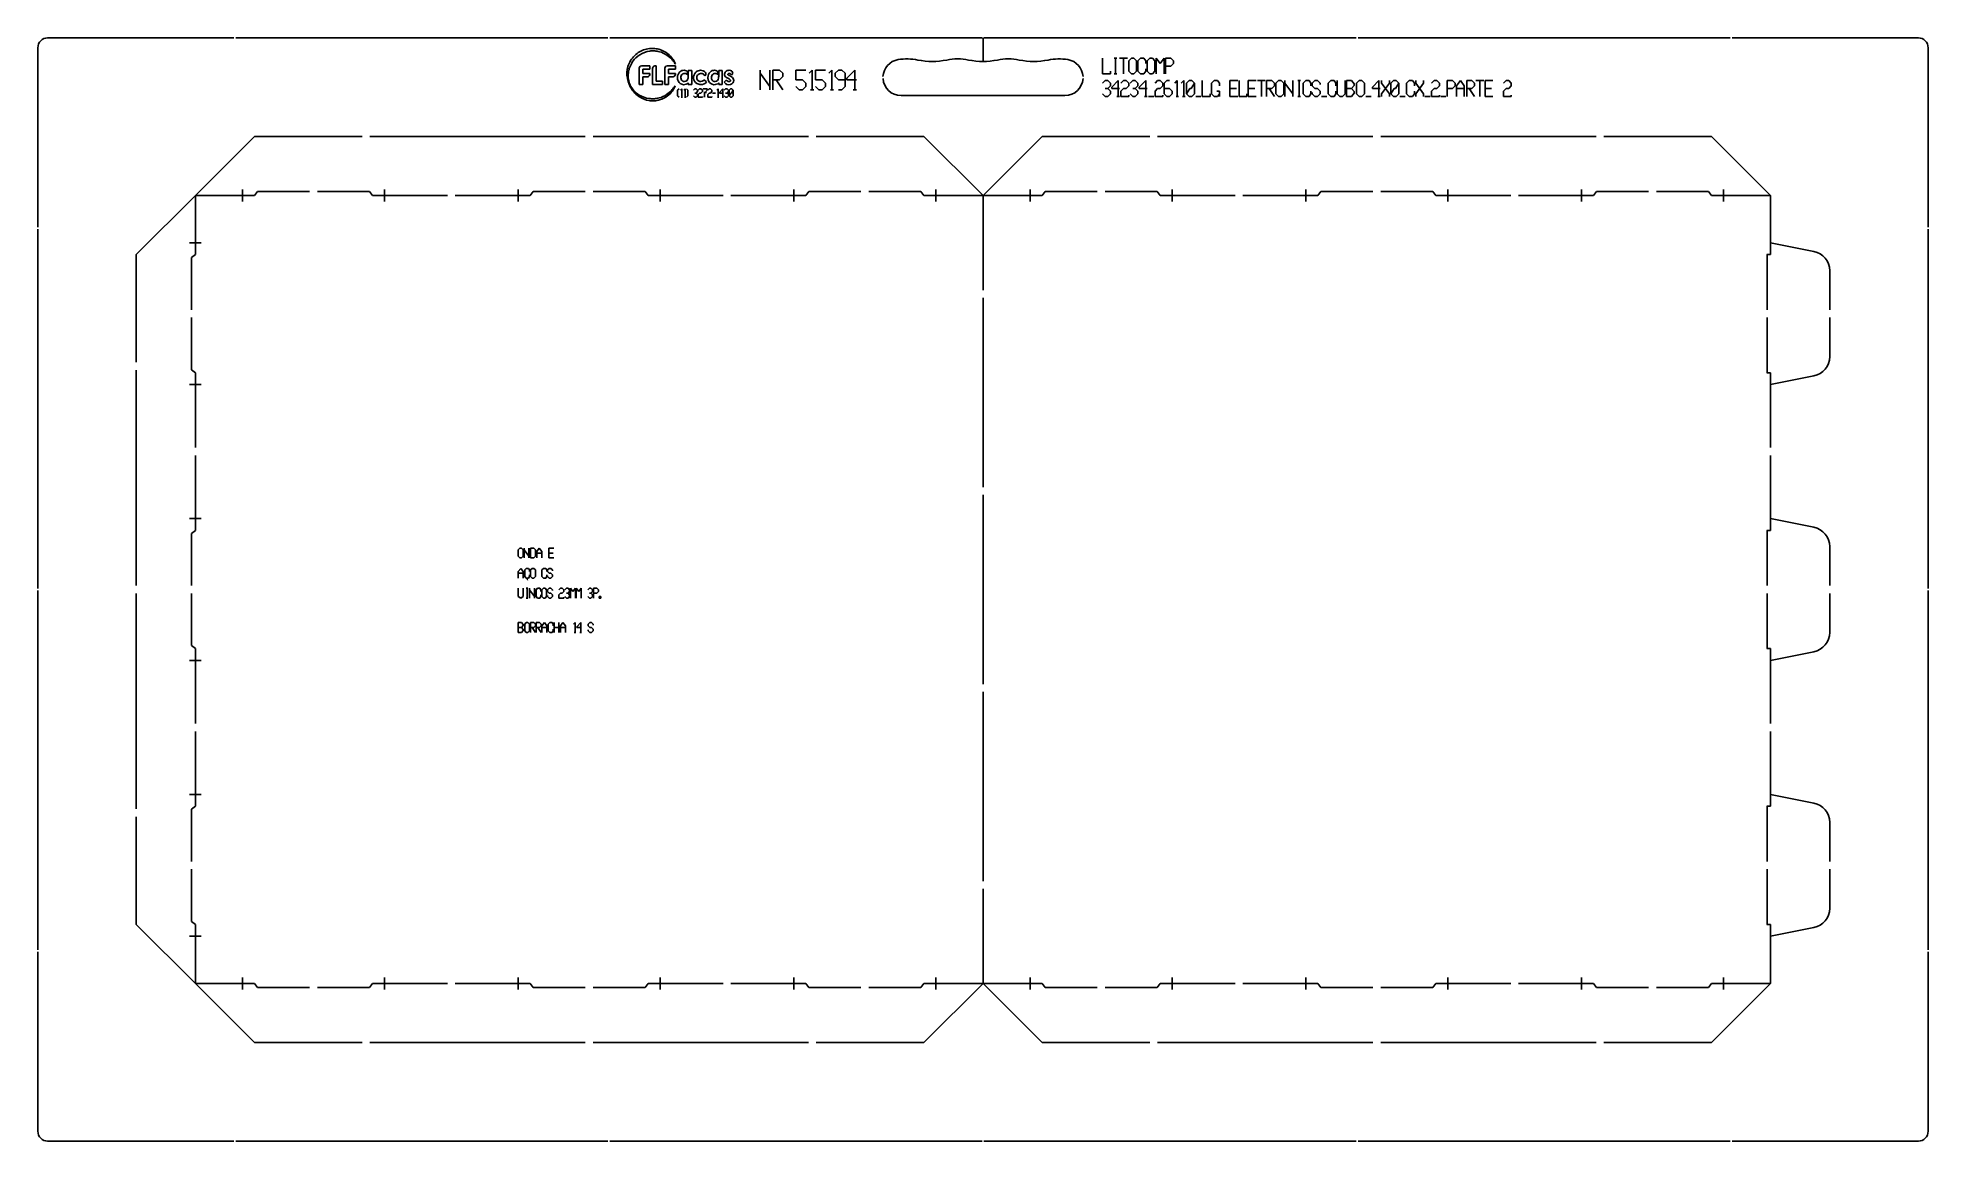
# Model space of a CAD drawing. Extents: x 0 to 1006, y 0 to 1390.
# Drawn here: x 46 to 1006, y 830 to 1390 of the extents above.
import ezdxf

# ---------------------------------------------------------------- set-up
doc = ezdxf.new("R2010")
doc.units = 0
doc.layers.add('FACA_PONTES', color=4, linetype='CONTINUOUS')

msp = doc.modelspace()

# ---------------------------------------------------------------- linework, layer by layer
at = {"layer": 'faca_Pontes', "color": 16, "linetype": 'CONTINUOUS', "true_color": 0x800000}
for p, q in [((45.94, 1384.97), (45.94, 1293.8)), ((145.44, 1389.97), (50.94, 1389.97)), ((335.44, 1389.97), (146.44, 1389.97)), ((525.44, 1389.97), (336.44, 1389.97)), ((715.44, 1389.97), (526.44, 1389.97)), ((905.44, 1389.97), (716.44, 1389.97)), ((1000.94, 1389.97), (906.44, 1389.97)), ((1005.94, 1293.8), (1005.94, 1384.97)), ((567.56, 1360.66), (484.32, 1360.66)), ((45.94, 1292.8), (45.94, 1110.47)), ((1005.94, 1110.47), (1005.94, 1292.8)), ((45.94, 1109.47), (45.94, 927.14)), ((1005.94, 927.14), (1005.94, 1109.47)), ((45.94, 926.14), (45.94, 834.97)), ((1005.94, 834.97), (1005.94, 926.14)), ((50.94, 829.97), (145.44, 829.97)), ((146.44, 829.97), (335.44, 829.97)), ((336.44, 829.97), (525.44, 829.97)), ((526.44, 829.97), (715.44, 829.97)), ((716.44, 829.97), (905.44, 829.97)), ((906.44, 829.97), (1000.94, 829.97))]:
    msp.add_line(p, q, dxfattribs=at)
at = {"layer": 'faca_Pontes', "color": 8, "linetype": 'CONTINUOUS', "true_color": 0x7f7f7f}
msp.add_line((525.94, 1377.97), (525.94, 1389.97), dxfattribs=at)
at = {"layer": 'faca_Pontes', "color": 4, "linetype": 'CONTINUOUS', "true_color": 0x00ffff}
for p, q in [((345.13, 1372.55), (345.27, 1373.8)), ((345.37, 1374.33), (345.43, 1374.61)), ((345.97, 1372.89), (345.9, 1372.51)), ((346.12, 1373.63), (345.97, 1372.89)), ((351.35, 1366.34), (351.35, 1374.2)), ((352.84, 1375.79), (356.79, 1375.79)), ((356.79, 1374.02), (353.13, 1374.02)), ((353.13, 1374.02), (353.13, 1371.93)), ((356.79, 1375.79), (356.79, 1374.02)), ((358.13, 1366.34), (358.13, 1374.37)), ((359.91, 1375.79), (359.91, 1368.05)), ((364.37, 1366.34), (364.37, 1374.2)), ((365.87, 1375.79), (369.81, 1375.79)), ((369.81, 1374.02), (366.15, 1374.02)), ((366.15, 1374.02), (366.15, 1371.93)), ((369.61, 1376.71), (369.21, 1377.36)), ((369.42, 1377.48), (369.73, 1376.77)), ((369.73, 1376.77), (369.61, 1376.71)), ((369.81, 1375.79), (369.81, 1374.02)), ((376.24, 1373.33), (378, 1373.33)), ((376.24, 1370.45), (376.24, 1373.33)), ((378, 1373.33), (378, 1366.34)), ((391.72, 1373.33), (393.47, 1373.33)), ((391.72, 1370.45), (391.72, 1373.33)), ((393.47, 1373.33), (393.47, 1366.34)), ((412.75, 1373.62), (412.75, 1363.62)), ((417.74, 1363.62), (417.74, 1373.62)), ((419.25, 1373.62), (422.58, 1373.62)), ((419.25, 1363.62), (419.25, 1373.62)), ((422.58, 1373.62), (424.24, 1371.95)), ((435.91, 1373.62), (430.91, 1373.62)), ((430.91, 1373.62), (430.91, 1368.61)), ((437.58, 1371.95), (439.25, 1373.62)), ((439.25, 1373.62), (439.25, 1363.62)), ((445.91, 1373.62), (440.91, 1373.62)), ((440.91, 1373.62), (440.91, 1368.61)), ((447.58, 1371.95), (449.25, 1373.62)), ((449.25, 1373.62), (449.25, 1363.62)), ((452.57, 1373.62), (450.91, 1371.95)), ((454.24, 1373.62), (452.57, 1373.62)), ((455.91, 1371.95), (454.24, 1373.62)), ((460.91, 1373.62), (456.75, 1369.45)), ((460.91, 1363.62), (460.91, 1373.62)), ((586.62, 1379.64), (586.62, 1371.64)), ((590.62, 1371.64), (590.62, 1372.97)), ((592.62, 1379.64), (593.96, 1379.64)), ((593.29, 1371.64), (593.29, 1379.64)), ((595.29, 1379.64), (599.28, 1379.64)), ((597.28, 1371.64), (597.28, 1379.64)), ((599.95, 1378.3), (601.29, 1379.64)), ((599.95, 1372.97), (599.95, 1378.3)), ((601.29, 1371.64), (599.95, 1372.97)), ((601.29, 1379.64), (602.62, 1379.64)), ((602.62, 1379.64), (603.95, 1378.3)), ((603.95, 1372.97), (602.62, 1371.64)), ((603.95, 1378.3), (603.95, 1372.97)), ((604.62, 1378.3), (605.96, 1379.64)), ((604.62, 1372.97), (604.62, 1378.3)), ((605.96, 1371.64), (604.62, 1372.97)), ((605.96, 1379.64), (607.69, 1379.64)), ((607.69, 1379.64), (608.62, 1378.3)), ((608.62, 1372.97), (607.69, 1371.64)), ((608.62, 1378.3), (608.62, 1376.98)), ((608.62, 1374.31), (608.62, 1372.97)), ((609.29, 1378.3), (610.62, 1379.64)), ((609.29, 1372.97), (609.29, 1378.3)), ((610.62, 1371.64), (609.29, 1372.97)), ((610.62, 1379.64), (611.96, 1379.64)), ((611.96, 1379.64), (613.28, 1378.3)), ((613.28, 1372.97), (611.96, 1371.64)), ((613.28, 1378.3), (613.28, 1372.97)), ((613.96, 1371.64), (613.96, 1379.64)), ((613.96, 1379.64), (615.95, 1376.97)), ((615.95, 1376.97), (617.95, 1379.64)), ((617.95, 1379.64), (617.95, 1371.64)), ((618.62, 1379.64), (621.29, 1379.64)), ((618.62, 1371.64), (618.62, 1379.64)), ((621.29, 1375.63), (618.62, 1375.63)), ((621.29, 1379.64), (622.62, 1378.3)), ((622.62, 1376.97), (621.29, 1375.63)), ((622.62, 1378.3), (622.62, 1376.97)), ((345.11, 1371.34), (345.12, 1372.15)), ((345.12, 1372.15), (345.13, 1372.55)), ((345.86, 1372.11), (345.79, 1371.31)), ((345.9, 1372.51), (345.86, 1372.11)), ((353.13, 1366.34), (351.35, 1366.34)), ((353.13, 1371.93), (356.79, 1371.93)), ((355.29, 1370.2), (353.13, 1370.2)), ((353.13, 1370.2), (353.13, 1366.34)), ((363.15, 1366.34), (358.13, 1366.34)), ((359.91, 1368.05), (363.15, 1368.05)), ((363.15, 1368.05), (363.15, 1366.34)), ((366.15, 1366.34), (364.37, 1366.34)), ((366.15, 1371.93), (369.81, 1371.93)), ((368.31, 1370.2), (366.15, 1370.2)), ((366.15, 1370.2), (366.15, 1366.34)), ((369.11, 1364.95), (369.53, 1365.59)), ((369.64, 1365.53), (369.33, 1364.83)), ((369.53, 1365.59), (369.64, 1365.53)), ((371.58, 1364.04), (370.88, 1363.34)), ((370.88, 1363.34), (370.88, 1360.56)), ((372.27, 1363.34), (372.97, 1364.04)), ((372.97, 1364.04), (372.97, 1359.86)), ((374.01, 1363.34), (374.71, 1364.04)), ((374.71, 1364.04), (374.71, 1359.86)), ((376.1, 1363.34), (375.4, 1364.04)), ((376.1, 1360.56), (376.1, 1363.34)), ((376.24, 1366.34), (376.24, 1367.1)), ((378, 1366.34), (376.24, 1366.34)), ((378.88, 1363.34), (379.58, 1364.04)), ((379.58, 1364.04), (380.28, 1364.04)), ((380.28, 1364.04), (380.97, 1363.34)), ((380.97, 1363.34), (380.97, 1362.65)), ((381.32, 1363.34), (382.02, 1364.04)), ((382.02, 1364.04), (382.71, 1364.04)), ((382.71, 1364.04), (383.41, 1363.34)), ((383.41, 1363.34), (383.41, 1362.65)), ((385.84, 1364.04), (383.76, 1364.04)), ((383.76, 1364.04), (383.76, 1363.69)), ((384.28, 1368.6), (385.56, 1367.67)), ((385.84, 1363.34), (384.45, 1361.95)), ((385.84, 1364.04), (385.84, 1363.34)), ((386.19, 1363.34), (386.89, 1364.04)), ((386.89, 1364.04), (387.59, 1364.04)), ((387.59, 1364.04), (388.28, 1363.34)), ((388.28, 1363.34), (388.28, 1362.65)), ((390.72, 1363.34), (391.41, 1364.04)), ((391.41, 1364.04), (391.41, 1359.86)), ((391.72, 1366.34), (391.72, 1367.1)), ((393.47, 1366.34), (391.72, 1366.34)), ((393.85, 1364.04), (392.11, 1362.3)), ((393.85, 1359.86), (393.85, 1364.04)), ((394.42, 1367.4), (395.5, 1368.56)), ((394.55, 1363.34), (395.24, 1364.04)), ((395.24, 1364.04), (395.94, 1364.04)), ((395.94, 1364.04), (396.63, 1363.34)), ((396.63, 1363.34), (396.63, 1362.65)), ((396.98, 1363.34), (397.68, 1364.04)), ((396.98, 1360.56), (396.98, 1363.34)), ((397.68, 1364.04), (398.37, 1364.04)), ((399.07, 1363.34), (398.2, 1361.95)), ((398.37, 1364.04), (399.07, 1363.34)), ((399.07, 1363.34), (399.07, 1360.56)), ((417.74, 1365.29), (412.75, 1371.95)), ((422.58, 1368.61), (419.25, 1368.61)), ((420.91, 1368.61), (424.24, 1363.62)), ((424.24, 1370.28), (422.58, 1368.61)), ((424.24, 1371.95), (424.24, 1370.28)), ((430.91, 1368.61), (434.25, 1368.61)), ((432.58, 1363.62), (430.91, 1365.29)), ((434.25, 1363.62), (432.58, 1363.62)), ((434.25, 1368.61), (435.91, 1366.95)), ((435.91, 1365.29), (434.25, 1363.62)), ((435.91, 1366.95), (435.91, 1365.29)), ((438.42, 1363.62), (440.08, 1363.62)), ((440.91, 1368.61), (444.25, 1368.61)), ((442.58, 1363.62), (440.91, 1365.29)), ((444.25, 1363.62), (442.58, 1363.62)), ((444.25, 1368.61), (445.91, 1366.95)), ((445.91, 1365.29), (444.25, 1363.62)), ((445.91, 1366.95), (445.91, 1365.29)), ((448.42, 1363.62), (450.08, 1363.62)), ((450.91, 1371.95), (450.91, 1370.28)), ((450.91, 1370.28), (452.57, 1368.62)), ((452.57, 1368.62), (455.91, 1368.62)), ((452.57, 1363.62), (454.24, 1363.62)), ((454.24, 1363.62), (455.91, 1365.29)), ((455.91, 1365.29), (455.91, 1371.95)), ((456.75, 1369.45), (456.75, 1368.61)), ((456.75, 1368.61), (461.74, 1368.61)), ((460.08, 1363.62), (461.74, 1363.62)), ((586.62, 1371.64), (590.62, 1371.64)), ((586.62, 1366.92), (587.96, 1368.25)), ((587.96, 1368.25), (589.29, 1368.25)), ((587.96, 1364.25), (589.29, 1364.25)), ((589.29, 1368.25), (590.62, 1366.92)), ((590.62, 1365.58), (589.29, 1364.25)), ((589.29, 1364.25), (590.62, 1362.92)), ((590.62, 1366.92), (590.62, 1365.58)), ((594.62, 1368.25), (591.29, 1364.92)), ((591.29, 1364.92), (591.29, 1364.25)), ((591.29, 1364.25), (595.29, 1364.25)), ((592.62, 1371.64), (593.96, 1371.64)), ((594.62, 1360.25), (594.62, 1368.25)), ((595.96, 1366.92), (597.29, 1368.25)), ((597.29, 1364.25), (595.96, 1362.92)), ((597.29, 1368.25), (598.63, 1368.25)), ((598.63, 1364.25), (597.29, 1364.25)), ((598.63, 1368.25), (599.95, 1366.92)), ((599.95, 1365.58), (598.63, 1364.25)), ((599.95, 1366.92), (599.95, 1365.58)), ((600.62, 1366.92), (601.96, 1368.25)), ((602.62, 1371.64), (601.29, 1371.64)), ((601.96, 1368.25), (603.29, 1368.25)), ((601.96, 1364.25), (603.29, 1364.25)), ((603.29, 1368.25), (604.62, 1366.92)), ((604.62, 1365.58), (603.29, 1364.25)), ((603.29, 1364.25), (604.62, 1362.92)), ((604.62, 1366.92), (604.62, 1365.58)), ((608.62, 1368.25), (605.29, 1364.92)), ((605.29, 1364.92), (605.29, 1364.25)), ((605.29, 1364.25), (609.29, 1364.25)), ((607.69, 1371.64), (605.96, 1371.64)), ((608.62, 1360.25), (608.62, 1368.25)), ((611.96, 1371.64), (610.62, 1371.64)), ((613.29, 1366.92), (614.63, 1368.25)), ((614.63, 1364.25), (613.29, 1362.92)), ((614.63, 1368.25), (615.96, 1368.25)), ((615.96, 1364.25), (614.63, 1364.25)), ((615.96, 1368.25), (617.29, 1366.92)), ((617.29, 1365.58), (615.96, 1364.25)), ((617.29, 1366.92), (617.29, 1365.58)), ((619.29, 1368.25), (617.96, 1366.92)), ((617.96, 1366.92), (617.96, 1361.59)), ((620.63, 1364.25), (617.96, 1364.25)), ((620.63, 1368.25), (619.29, 1368.25)), ((621.96, 1362.92), (620.63, 1364.25)), ((623.29, 1366.92), (624.62, 1368.25)), ((624.62, 1368.25), (624.62, 1360.25)), ((626.62, 1366.92), (627.96, 1368.25)), ((627.96, 1368.25), (627.96, 1360.25)), ((629.29, 1366.92), (630.63, 1368.25)), ((629.29, 1361.59), (629.29, 1366.92)), ((630.96, 1364.25), (629.29, 1361.59)), ((630.63, 1368.25), (631.96, 1368.25)), ((631.62, 1364.25), (630.96, 1364.25)), ((633.29, 1366.92), (631.62, 1364.25)), ((631.96, 1368.25), (633.29, 1366.92)), ((633.29, 1366.92), (633.29, 1361.59)), ((637.29, 1368.25), (637.29, 1360.25)), ((641.96, 1366.92), (643.29, 1368.25)), ((641.96, 1361.59), (641.96, 1366.92)), ((643.29, 1368.25), (645.02, 1368.25)), ((645.02, 1368.25), (645.96, 1366.92)), ((645.96, 1366.92), (645.96, 1365.6)), ((651.29, 1368.25), (655.29, 1368.25)), ((651.29, 1360.25), (651.29, 1368.25)), ((651.29, 1364.25), (654.63, 1364.25)), ((655.96, 1368.25), (655.96, 1360.25)), ((660.63, 1368.25), (664.62, 1368.25)), ((660.63, 1360.25), (660.63, 1368.25)), ((660.63, 1364.25), (663.96, 1364.25)), ((665.29, 1368.25), (669.29, 1368.25)), ((667.29, 1360.25), (667.29, 1368.25)), ((669.96, 1368.25), (672.63, 1368.25)), ((669.96, 1360.25), (669.96, 1368.25)), ((672.63, 1364.25), (669.96, 1364.25)), ((671.3, 1364.25), (673.96, 1360.25)), ((672.63, 1368.25), (673.96, 1366.92)), ((673.96, 1365.58), (672.63, 1364.25)), ((673.96, 1366.92), (673.96, 1365.58)), ((674.63, 1366.92), (675.96, 1368.25)), ((674.63, 1361.59), (674.63, 1366.92)), ((675.96, 1368.25), (677.3, 1368.25)), ((677.3, 1368.25), (678.63, 1366.92)), ((678.63, 1366.92), (678.63, 1361.59)), ((679.3, 1368.25), (679.3, 1360.25)), ((683.29, 1361.59), (679.3, 1366.92)), ((683.29, 1360.25), (683.29, 1368.25)), ((685.83, 1368.25), (687.17, 1368.25)), ((686.5, 1360.25), (686.5, 1368.25)), ((688.49, 1366.92), (689.83, 1368.25)), ((688.49, 1361.59), (688.49, 1366.92)), ((689.83, 1368.25), (691.56, 1368.25)), ((691.56, 1368.25), (692.49, 1366.92)), ((692.49, 1366.92), (692.49, 1365.6)), ((693.16, 1366.92), (694.5, 1368.25)), ((693.16, 1365.58), (693.16, 1366.92)), ((694.5, 1364.25), (693.16, 1365.58)), ((694.5, 1368.25), (695.83, 1368.25)), ((695.83, 1364.25), (694.5, 1364.25)), ((695.83, 1368.25), (697.16, 1366.92)), ((697.16, 1362.92), (695.83, 1364.25)), ((697.16, 1366.92), (697.16, 1366.26)), ((701.16, 1366.92), (702.5, 1368.25)), ((701.16, 1361.59), (701.16, 1366.92)), ((702.5, 1368.25), (704.23, 1368.25)), ((704.23, 1368.25), (705.16, 1366.92)), ((705.16, 1366.92), (705.16, 1365.6)), ((705.83, 1368.25), (705.83, 1361.59)), ((709.83, 1361.59), (709.83, 1368.25)), ((710.5, 1360.25), (710.5, 1368.25)), ((710.5, 1368.25), (713.16, 1368.25)), ((713.16, 1364.25), (710.5, 1364.25)), ((713.16, 1368.25), (714.49, 1366.65)), ((714.49, 1365.85), (713.16, 1364.25)), ((713.16, 1364.25), (714.49, 1362.66)), ((714.49, 1366.65), (714.49, 1365.85)), ((715.7, 1366.92), (717.03, 1368.25)), ((715.7, 1361.59), (715.7, 1366.92)), ((717.03, 1368.25), (718.37, 1368.25)), ((718.37, 1368.25), (719.69, 1366.92)), ((719.69, 1366.92), (719.69, 1361.59)), ((727.03, 1368.25), (723.7, 1364.92)), ((723.7, 1364.92), (723.7, 1364.25)), ((723.7, 1364.25), (727.69, 1364.25)), ((727.03, 1360.25), (727.03, 1368.25)), ((728.36, 1368.25), (728.36, 1366.92)), ((728.36, 1366.92), (732.36, 1361.59)), ((732.36, 1366.92), (728.36, 1361.59)), ((732.36, 1368.25), (732.36, 1366.92)), ((733.03, 1366.92), (734.37, 1368.25)), ((733.03, 1361.59), (733.03, 1366.92)), ((734.7, 1364.25), (733.03, 1361.59)), ((734.37, 1368.25), (735.7, 1368.25)), ((735.36, 1364.25), (734.7, 1364.25)), ((737.03, 1366.92), (735.36, 1364.25)), ((735.7, 1368.25), (737.03, 1366.92)), ((737.03, 1366.92), (737.03, 1361.59)), ((741.03, 1366.92), (742.37, 1368.25)), ((741.03, 1361.59), (741.03, 1366.92)), ((742.37, 1368.25), (744.1, 1368.25)), ((744.1, 1368.25), (745.03, 1366.92)), ((745.03, 1366.92), (745.03, 1365.6)), ((745.7, 1368.25), (745.7, 1366.92)), ((745.7, 1366.92), (749.69, 1361.59)), ((749.69, 1366.92), (745.7, 1361.59)), ((749.69, 1368.25), (749.69, 1366.92)), ((753.7, 1366.92), (755.03, 1368.25)), ((755.03, 1364.25), (753.7, 1362.92)), ((755.03, 1368.25), (756.37, 1368.25)), ((756.37, 1364.25), (755.03, 1364.25)), ((756.37, 1368.25), (757.69, 1366.92)), ((757.69, 1365.58), (756.37, 1364.25)), ((757.69, 1366.92), (757.69, 1365.58)), ((761.7, 1368.25), (764.37, 1368.25)), ((761.7, 1360.25), (761.7, 1368.25)), ((764.37, 1364.25), (761.7, 1364.25)), ((764.37, 1368.25), (765.69, 1366.92)), ((765.69, 1365.58), (764.37, 1364.25)), ((765.69, 1366.92), (765.69, 1365.58)), ((766.37, 1365.58), (768.36, 1368.25)), ((766.37, 1360.25), (766.37, 1365.58)), ((766.37, 1364.25), (770.36, 1364.25)), ((768.36, 1368.25), (770.36, 1365.58)), ((770.36, 1365.58), (770.36, 1360.25)), ((771.57, 1368.25), (774.24, 1368.25)), ((771.57, 1360.25), (771.57, 1368.25)), ((774.24, 1364.25), (771.57, 1364.25)), ((772.9, 1364.25), (775.56, 1360.25)), ((774.24, 1368.25), (775.56, 1366.92)), ((775.56, 1365.58), (774.24, 1364.25)), ((775.56, 1366.92), (775.56, 1365.58)), ((776.23, 1368.25), (780.23, 1368.25)), ((778.23, 1360.25), (778.23, 1368.25)), ((780.9, 1368.25), (784.9, 1368.25)), ((780.9, 1360.25), (780.9, 1368.25)), ((780.9, 1364.25), (784.23, 1364.25)), ((790.24, 1366.92), (791.57, 1368.25)), ((791.57, 1364.25), (790.24, 1362.92)), ((791.57, 1368.25), (792.9, 1368.25)), ((792.9, 1364.25), (791.57, 1364.25)), ((792.9, 1368.25), (794.23, 1366.92)), ((794.23, 1365.58), (792.9, 1364.25)), ((794.23, 1366.92), (794.23, 1365.58)), ((357.49, 1359.09), (357.82, 1359.07)), ((358.1, 1357.95), (357.77, 1357.97)), ((357.82, 1359.07), (358.16, 1359.06)), ((358.33, 1359.06), (358.45, 1359.07)), ((358.45, 1359.07), (359.07, 1359.09)), ((359.15, 1357.98), (358.47, 1357.95)), ((370.88, 1360.56), (371.58, 1359.86)), ((372.62, 1359.86), (373.32, 1359.86)), ((374.36, 1359.86), (375.06, 1359.86)), ((375.4, 1359.86), (376.1, 1360.56)), ((379.58, 1359.86), (378.88, 1360.56)), ((379.58, 1361.95), (380.28, 1361.95)), ((380.28, 1359.86), (379.58, 1359.86)), ((380.97, 1362.65), (380.28, 1361.95)), ((380.28, 1361.95), (380.97, 1361.26)), ((380.97, 1360.56), (380.28, 1359.86)), ((380.97, 1361.26), (380.97, 1360.56)), ((382.02, 1361.95), (381.32, 1361.26)), ((381.32, 1361.26), (381.32, 1359.86)), ((381.32, 1359.86), (383.41, 1359.86)), ((382.71, 1361.95), (382.02, 1361.95)), ((383.41, 1362.65), (382.71, 1361.95)), ((383.41, 1359.86), (383.41, 1360.21)), ((384.1, 1362.3), (385.5, 1362.3)), ((384.45, 1361.95), (384.45, 1359.86)), ((386.89, 1361.95), (386.19, 1361.26)), ((386.19, 1361.26), (386.19, 1359.86)), ((386.19, 1359.86), (388.28, 1359.86)), ((387.59, 1361.95), (386.89, 1361.95)), ((388.28, 1362.65), (387.59, 1361.95)), ((388.28, 1359.86), (388.28, 1360.21)), ((388.63, 1361.95), (390.02, 1361.95)), ((391.07, 1359.86), (391.76, 1359.86)), ((392.11, 1362.3), (392.11, 1361.95)), ((392.11, 1361.95), (394.2, 1361.95)), ((393.5, 1359.86), (394.2, 1359.86)), ((395.24, 1359.86), (394.55, 1360.56)), ((395.24, 1361.95), (395.94, 1361.95)), ((395.94, 1359.86), (395.24, 1359.86)), ((396.63, 1362.65), (395.94, 1361.95)), ((395.94, 1361.95), (396.63, 1361.26)), ((396.63, 1360.56), (395.94, 1359.86)), ((396.63, 1361.26), (396.63, 1360.56)), ((397.85, 1361.95), (396.98, 1360.56)), ((397.68, 1359.86), (396.98, 1360.56)), ((398.37, 1359.86), (397.68, 1359.86)), ((398.2, 1361.95), (397.85, 1361.95)), ((399.07, 1360.56), (398.37, 1359.86)), ((587.96, 1360.25), (586.62, 1361.59)), ((589.29, 1360.25), (587.96, 1360.25)), ((590.62, 1361.59), (589.29, 1360.25)), ((590.62, 1362.92), (590.62, 1361.59)), ((593.96, 1360.25), (595.29, 1360.25)), ((595.96, 1362.92), (595.96, 1360.25)), ((595.96, 1360.25), (599.95, 1360.25)), ((599.95, 1360.25), (599.95, 1360.92)), ((601.96, 1360.25), (600.62, 1361.59)), ((603.29, 1360.25), (601.96, 1360.25)), ((604.62, 1361.59), (603.29, 1360.25)), ((604.62, 1362.92), (604.62, 1361.59)), ((607.96, 1360.25), (609.29, 1360.25)), ((609.96, 1360.25), (612.63, 1360.25)), ((613.29, 1362.92), (613.29, 1360.25)), ((613.29, 1360.25), (617.29, 1360.25)), ((617.29, 1360.25), (617.29, 1360.92)), ((617.96, 1361.59), (619.29, 1360.25)), ((619.29, 1360.25), (620.63, 1360.25)), ((620.63, 1360.25), (621.96, 1361.59)), ((621.96, 1361.59), (621.96, 1362.92)), ((623.96, 1360.25), (625.29, 1360.25)), ((627.29, 1360.25), (628.63, 1360.25)), ((630.63, 1360.25), (629.29, 1361.59)), ((631.96, 1360.25), (630.63, 1360.25)), ((633.29, 1361.59), (631.96, 1360.25)), ((633.96, 1360.25), (636.63, 1360.25)), ((637.29, 1360.25), (641.29, 1360.25)), ((641.29, 1360.25), (641.29, 1361.59)), ((643.29, 1360.25), (641.96, 1361.59)), ((645.02, 1360.25), (643.29, 1360.25)), ((645.96, 1362.92), (644.63, 1362.92)), ((645.96, 1361.4), (645.02, 1360.25)), ((645.96, 1360.25), (645.96, 1362.92)), ((655.29, 1360.25), (651.29, 1360.25)), ((655.96, 1360.25), (659.96, 1360.25)), ((659.96, 1360.25), (659.96, 1361.59)), ((664.62, 1360.25), (660.63, 1360.25)), ((675.96, 1360.25), (674.63, 1361.59)), ((677.3, 1360.25), (675.96, 1360.25)), ((678.63, 1361.59), (677.3, 1360.25)), ((685.83, 1360.25), (687.17, 1360.25)), ((689.83, 1360.25), (688.49, 1361.59)), ((691.56, 1360.25), (689.83, 1360.25)), ((692.49, 1361.59), (691.56, 1360.25)), ((692.49, 1362.92), (692.49, 1361.59)), ((693.16, 1362.25), (693.16, 1361.59)), ((693.16, 1361.59), (694.5, 1360.25)), ((694.5, 1360.25), (695.83, 1360.25)), ((695.83, 1360.25), (697.16, 1361.59)), ((697.16, 1361.59), (697.16, 1362.92)), ((697.83, 1360.25), (700.5, 1360.25)), ((702.5, 1360.25), (701.16, 1361.59)), ((704.23, 1360.25), (702.5, 1360.25)), ((705.16, 1361.59), (704.23, 1360.25)), ((705.16, 1362.92), (705.16, 1361.59)), ((705.83, 1361.59), (707.16, 1360.25)), ((707.16, 1360.25), (708.5, 1360.25)), ((708.5, 1360.25), (709.83, 1361.59)), ((713.16, 1360.25), (710.5, 1360.25)), ((714.49, 1361.85), (713.16, 1360.25)), ((714.49, 1362.66), (714.49, 1361.85)), ((717.03, 1360.25), (715.7, 1361.59)), ((718.37, 1360.25), (717.03, 1360.25)), ((719.69, 1361.59), (718.37, 1360.25)), ((720.36, 1360.25), (723.03, 1360.25)), ((726.37, 1360.25), (727.69, 1360.25)), ((728.36, 1361.59), (728.36, 1360.25)), ((732.36, 1361.59), (732.36, 1360.25)), ((734.37, 1360.25), (733.03, 1361.59)), ((735.7, 1360.25), (734.37, 1360.25)), ((737.03, 1361.59), (735.7, 1360.25)), ((737.7, 1360.25), (740.37, 1360.25)), ((742.37, 1360.25), (741.03, 1361.59)), ((744.1, 1360.25), (742.37, 1360.25)), ((745.03, 1361.59), (744.1, 1360.25)), ((745.03, 1362.92), (745.03, 1361.59)), ((745.7, 1361.59), (745.7, 1360.25)), ((749.69, 1361.59), (749.69, 1360.25)), ((750.37, 1360.25), (753.03, 1360.25)), ((753.7, 1362.92), (753.7, 1360.25)), ((753.7, 1360.25), (757.69, 1360.25)), ((757.69, 1360.25), (757.69, 1360.92)), ((758.37, 1360.25), (761.03, 1360.25)), ((784.9, 1360.25), (780.9, 1360.25)), ((790.24, 1362.92), (790.24, 1360.25)), ((790.24, 1360.25), (794.23, 1360.25)), ((794.23, 1360.25), (794.23, 1360.92)), ((149.94, 1312.97), (149.94, 1306.97)), ((221.94, 1312.97), (221.94, 1306.97)), ((289.94, 1312.97), (289.94, 1306.97)), ((361.94, 1312.97), (361.94, 1306.97)), ((429.94, 1312.97), (429.94, 1306.97)), ((501.94, 1312.97), (501.94, 1306.97)), ((549.94, 1312.97), (549.94, 1306.97)), ((621.94, 1312.97), (621.94, 1306.97)), ((689.94, 1312.97), (689.94, 1306.97)), ((761.94, 1312.97), (761.94, 1306.97)), ((829.94, 1312.97), (829.94, 1306.97)), ((901.94, 1312.97), (901.94, 1306.97)), ((122.94, 1285.97), (128.94, 1285.97)), ((122.94, 1213.97), (128.94, 1213.97)), ((122.94, 1145.97), (128.94, 1145.97)), ((289.94, 1130.15), (290.77, 1130.98)), ((289.94, 1126.82), (289.94, 1130.15)), ((290.77, 1125.98), (289.94, 1126.82)), ((290.77, 1130.98), (291.61, 1130.98)), ((291.61, 1125.98), (290.77, 1125.98)), ((291.61, 1130.98), (292.44, 1130.15)), ((292.44, 1126.82), (291.61, 1125.98)), ((292.44, 1130.15), (292.44, 1126.82)), ((292.86, 1130.98), (292.86, 1125.98)), ((295.35, 1126.82), (292.86, 1130.15)), ((295.35, 1125.98), (295.35, 1130.98)), ((296.11, 1125.98), (296.11, 1130.98)), ((296.11, 1130.98), (297.78, 1130.98)), ((297.78, 1125.98), (296.11, 1125.98)), ((297.78, 1130.98), (298.61, 1130.15)), ((298.61, 1126.82), (297.78, 1125.98)), ((298.61, 1130.15), (298.61, 1126.82)), ((299.36, 1129.31), (300.61, 1130.98)), ((299.36, 1125.98), (299.36, 1129.31)), ((299.36, 1128.48), (301.86, 1128.48)), ((300.61, 1130.98), (301.86, 1129.31)), ((301.86, 1129.31), (301.86, 1125.98)), ((305.53, 1130.98), (308.02, 1130.98)), ((305.53, 1125.98), (305.53, 1130.98)), ((305.53, 1128.48), (307.61, 1128.48)), ((308.02, 1125.98), (305.53, 1125.98)), ((289.94, 1119.04), (291.19, 1120.71)), ((289.94, 1115.71), (289.94, 1119.04)), ((289.94, 1118.21), (292.44, 1118.21)), ((291.19, 1120.71), (292.44, 1119.04)), ((292.44, 1119.04), (292.44, 1115.71)), ((293.19, 1119.87), (294.02, 1120.71)), ((293.19, 1116.54), (293.19, 1119.87)), ((294.02, 1115.71), (293.19, 1116.54)), ((294.02, 1120.71), (295.11, 1120.71)), ((295.11, 1115.71), (294.02, 1115.71)), ((294.44, 1115.71), (294.44, 1115.29)), ((294.44, 1115.29), (294.86, 1115.08)), ((294.86, 1115.08), (294.44, 1114.87)), ((295.11, 1120.71), (295.69, 1119.87)), ((295.69, 1116.54), (295.11, 1115.71)), ((295.69, 1119.87), (295.69, 1119.05)), ((295.69, 1117.38), (295.69, 1116.54)), ((296.11, 1119.87), (296.94, 1120.71)), ((296.11, 1116.54), (296.11, 1119.87)), ((296.94, 1115.71), (296.11, 1116.54)), ((296.94, 1120.71), (297.78, 1120.71)), ((297.78, 1115.71), (296.94, 1115.71)), ((297.78, 1120.71), (298.61, 1119.87)), ((298.61, 1116.54), (297.78, 1115.71)), ((298.61, 1119.87), (298.61, 1116.54)), ((301.94, 1119.87), (302.78, 1120.71)), ((301.94, 1116.54), (301.94, 1119.87)), ((302.78, 1115.71), (301.94, 1116.54)), ((302.78, 1120.71), (303.86, 1120.71)), ((303.86, 1115.71), (302.78, 1115.71)), ((303.86, 1120.71), (304.44, 1119.87)), ((304.44, 1116.54), (303.86, 1115.71)), ((304.44, 1119.87), (304.44, 1119.05)), ((304.44, 1117.38), (304.44, 1116.54)), ((304.86, 1119.87), (305.69, 1120.71)), ((304.86, 1119.04), (304.86, 1119.87)), ((305.69, 1118.21), (304.86, 1119.04)), ((304.86, 1116.96), (304.86, 1116.54)), ((304.86, 1116.54), (305.69, 1115.71)), ((305.69, 1120.71), (306.53, 1120.71)), ((306.53, 1118.21), (305.69, 1118.21)), ((305.69, 1115.71), (306.53, 1115.71)), ((306.53, 1120.71), (307.36, 1119.87)), ((307.36, 1117.38), (306.53, 1118.21)), ((306.53, 1115.71), (307.36, 1116.54)), ((307.36, 1119.87), (307.36, 1119.46)), ((307.36, 1116.54), (307.36, 1117.38)), ((289.94, 1110.65), (289.94, 1106.48)), ((289.94, 1106.48), (291.19, 1105.65)), ((291.19, 1105.65), (292.44, 1106.48)), ((292.44, 1106.48), (292.44, 1110.65)), ((294.02, 1110.65), (294.86, 1110.65)), ((294.02, 1105.65), (294.86, 1105.65)), ((294.44, 1105.65), (294.44, 1110.65)), ((295.69, 1110.65), (295.69, 1105.65)), ((298.19, 1106.48), (295.69, 1109.82)), ((298.19, 1105.65), (298.19, 1110.65)), ((298.94, 1109.82), (299.77, 1110.65)), ((298.94, 1106.48), (298.94, 1109.82)), ((299.77, 1105.65), (298.94, 1106.48)), ((299.77, 1110.65), (300.86, 1110.65)), ((300.86, 1105.65), (299.77, 1105.65)), ((300.86, 1110.65), (301.44, 1109.82)), ((301.44, 1106.48), (300.86, 1105.65)), ((301.44, 1109.82), (301.44, 1108.99)), ((301.44, 1107.32), (301.44, 1106.48)), ((301.86, 1109.82), (302.69, 1110.65)), ((301.86, 1106.48), (301.86, 1109.82)), ((302.69, 1105.65), (301.86, 1106.48)), ((302.69, 1110.65), (303.52, 1110.65)), ((303.52, 1105.65), (302.69, 1105.65)), ((303.52, 1110.65), (304.35, 1109.82)), ((304.35, 1106.48), (303.52, 1105.65)), ((304.35, 1109.82), (304.35, 1106.48)), ((304.77, 1109.82), (305.61, 1110.65)), ((304.77, 1108.98), (304.77, 1109.82)), ((305.61, 1108.15), (304.77, 1108.98)), ((304.77, 1106.9), (304.77, 1106.48)), ((304.77, 1106.48), (305.61, 1105.65)), ((305.61, 1110.65), (306.44, 1110.65)), ((306.44, 1108.15), (305.61, 1108.15)), ((305.61, 1105.65), (306.44, 1105.65)), ((306.44, 1110.65), (307.27, 1109.82)), ((307.27, 1107.32), (306.44, 1108.15)), ((306.44, 1105.65), (307.27, 1106.48)), ((307.27, 1109.82), (307.27, 1109.4)), ((307.27, 1106.48), (307.27, 1107.32)), ((310.61, 1109.82), (311.44, 1110.65)), ((311.44, 1108.15), (310.61, 1107.32)), ((310.61, 1107.32), (310.61, 1105.65)), ((310.61, 1105.65), (313.11, 1105.65)), ((311.44, 1110.65), (312.28, 1110.65)), ((312.28, 1108.15), (311.44, 1108.15)), ((312.28, 1110.65), (313.11, 1109.82)), ((313.11, 1108.98), (312.28, 1108.15)), ((313.11, 1109.82), (313.11, 1108.98)), ((313.11, 1105.65), (313.11, 1106.07)), ((313.52, 1109.82), (314.36, 1110.65)), ((314.36, 1105.65), (313.52, 1106.48)), ((314.36, 1110.65), (315.19, 1110.65)), ((314.36, 1108.15), (315.19, 1108.15)), ((315.19, 1105.65), (314.36, 1105.65)), ((315.19, 1110.65), (316.02, 1109.82)), ((316.02, 1108.98), (315.19, 1108.15)), ((315.19, 1108.15), (316.02, 1107.32)), ((316.02, 1106.48), (315.19, 1105.65)), ((316.02, 1109.82), (316.02, 1108.98)), ((316.02, 1107.32), (316.02, 1106.48)), ((316.44, 1105.65), (316.44, 1110.65)), ((316.44, 1110.65), (317.69, 1108.98)), ((317.69, 1108.98), (318.94, 1110.65)), ((318.94, 1110.65), (318.94, 1105.65)), ((319.36, 1105.65), (319.36, 1110.65)), ((319.36, 1110.65), (320.61, 1108.98)), ((320.61, 1108.98), (321.86, 1110.65)), ((321.86, 1110.65), (321.86, 1105.65)), ((325.19, 1109.82), (326.03, 1110.65)), ((326.03, 1105.65), (325.19, 1106.48)), ((326.03, 1110.65), (326.86, 1110.65)), ((326.03, 1108.15), (326.86, 1108.15)), ((326.86, 1105.65), (326.03, 1105.65)), ((326.86, 1110.65), (327.69, 1109.82)), ((327.69, 1108.98), (326.86, 1108.15)), ((326.86, 1108.15), (327.69, 1107.32)), ((327.69, 1106.48), (326.86, 1105.65)), ((327.69, 1109.82), (327.69, 1108.98)), ((327.69, 1107.32), (327.69, 1106.48)), ((328.11, 1110.65), (329.78, 1110.65)), ((328.11, 1105.65), (328.11, 1110.65)), ((329.78, 1108.15), (328.11, 1108.15)), ((329.78, 1110.65), (330.61, 1109.82)), ((330.61, 1108.98), (329.78, 1108.15)), ((330.61, 1109.82), (330.61, 1108.98)), ((331.03, 1106.48), (331.86, 1106.48)), ((331.03, 1105.65), (331.03, 1106.48)), ((331.86, 1105.65), (331.03, 1105.65)), ((331.86, 1106.48), (331.86, 1105.65)), ((289.94, 1088.17), (289.94, 1093.17)), ((289.94, 1093.17), (291.61, 1093.17)), ((291.61, 1090.67), (289.94, 1090.67)), ((291.61, 1088.17), (289.94, 1088.17)), ((291.61, 1093.17), (292.44, 1092.17)), ((292.44, 1091.67), (291.61, 1090.67)), ((291.61, 1090.67), (292.44, 1089.67)), ((292.44, 1089.17), (291.61, 1088.17)), ((292.44, 1092.17), (292.44, 1091.67)), ((292.44, 1089.67), (292.44, 1089.17)), ((293.19, 1092.33), (294.02, 1093.17)), ((293.19, 1089), (293.19, 1092.33)), ((294.02, 1088.17), (293.19, 1089)), ((294.02, 1093.17), (294.86, 1093.17)), ((294.86, 1088.17), (294.02, 1088.17)), ((294.86, 1093.17), (295.69, 1092.33)), ((295.69, 1089), (294.86, 1088.17)), ((295.69, 1092.33), (295.69, 1089)), ((296.11, 1093.17), (297.78, 1093.17)), ((296.11, 1088.17), (296.11, 1093.17)), ((297.78, 1090.67), (296.11, 1090.67)), ((296.94, 1090.67), (298.61, 1088.17)), ((297.78, 1093.17), (298.61, 1092.33)), ((298.61, 1091.5), (297.78, 1090.67)), ((298.61, 1092.33), (298.61, 1091.5)), ((299.02, 1093.17), (300.69, 1093.17)), ((299.02, 1088.17), (299.02, 1093.17)), ((300.69, 1090.67), (299.02, 1090.67)), ((299.86, 1090.67), (301.52, 1088.17)), ((300.69, 1093.17), (301.52, 1092.33)), ((301.52, 1091.5), (300.69, 1090.67)), ((301.52, 1092.33), (301.52, 1091.5)), ((301.94, 1091.5), (303.19, 1093.17)), ((301.94, 1088.17), (301.94, 1091.5)), ((301.94, 1090.67), (304.44, 1090.67)), ((303.19, 1093.17), (304.44, 1091.5)), ((304.44, 1091.5), (304.44, 1088.17)), ((305.19, 1092.33), (306.03, 1093.17)), ((305.19, 1089), (305.19, 1092.33)), ((306.03, 1088.17), (305.19, 1089)), ((306.03, 1093.17), (307.11, 1093.17)), ((307.11, 1088.17), (306.03, 1088.17)), ((307.11, 1093.17), (307.69, 1092.33)), ((307.69, 1089), (307.11, 1088.17)), ((307.69, 1092.33), (307.69, 1091.51)), ((307.69, 1089.84), (307.69, 1089)), ((308.11, 1088.17), (308.11, 1093.17)), ((308.11, 1090.67), (310.61, 1090.67)), ((310.61, 1088.17), (310.61, 1093.17)), ((311.36, 1091.5), (312.61, 1093.17)), ((311.36, 1088.17), (311.36, 1091.5)), ((311.36, 1090.67), (313.86, 1090.67)), ((312.61, 1093.17), (313.86, 1091.5)), ((313.86, 1091.5), (313.86, 1088.17)), ((317.94, 1092.33), (318.78, 1093.17)), ((318.36, 1088.17), (319.2, 1088.17)), ((318.78, 1093.17), (318.78, 1088.17)), ((321.69, 1093.17), (319.61, 1091.08)), ((319.61, 1091.08), (319.61, 1090.67)), ((319.61, 1090.67), (322.11, 1090.67)), ((321.28, 1088.17), (322.11, 1088.17)), ((321.69, 1088.17), (321.69, 1093.17)), ((325.44, 1092.33), (326.28, 1093.17)), ((325.44, 1091.5), (325.44, 1092.33)), ((326.28, 1090.67), (325.44, 1091.5)), ((325.44, 1089.42), (325.44, 1089)), ((325.44, 1089), (326.28, 1088.17)), ((326.28, 1093.17), (327.11, 1093.17)), ((327.11, 1090.67), (326.28, 1090.67)), ((326.28, 1088.17), (327.11, 1088.17)), ((327.11, 1093.17), (327.94, 1092.33)), ((327.94, 1089.84), (327.11, 1090.67)), ((327.11, 1088.17), (327.94, 1089)), ((327.94, 1092.33), (327.94, 1091.92)), ((327.94, 1089), (327.94, 1089.84)), ((122.94, 1073.97), (128.94, 1073.97)), ((122.94, 1005.97), (128.94, 1005.97)), ((122.94, 933.97), (128.94, 933.97)), ((149.94, 906.97), (149.94, 912.97)), ((221.94, 906.97), (221.94, 912.97)), ((289.94, 906.97), (289.94, 912.97)), ((361.94, 906.97), (361.94, 912.97)), ((429.94, 906.97), (429.94, 912.97)), ((501.94, 906.97), (501.94, 912.97)), ((549.94, 906.97), (549.94, 912.97)), ((621.94, 906.97), (621.94, 912.97)), ((689.94, 906.97), (689.94, 912.97)), ((761.94, 906.97), (761.94, 912.97)), ((829.94, 906.97), (829.94, 912.97)), ((901.94, 906.97), (901.94, 912.97))]:
    msp.add_line(p, q, dxfattribs=at)
at = {"layer": 'faca_Pontes', "color": 254, "linetype": 'CONTINUOUS', "true_color": 0xffffff}
for p, q in [((155.94, 1339.97), (125.94, 1309.97)), ((210.61, 1339.97), (155.94, 1339.97)), ((323.94, 1339.97), (214.61, 1339.97)), ((437.27, 1339.97), (327.94, 1339.97)), ((495.94, 1339.97), (441.27, 1339.97)), ((525.94, 1309.97), (495.94, 1339.97)), ((555.94, 1339.97), (525.94, 1309.97)), ((610.61, 1339.97), (555.94, 1339.97)), ((723.94, 1339.97), (614.61, 1339.97)), ((837.27, 1339.97), (727.94, 1339.97)), ((895.94, 1339.97), (841.27, 1339.97)), ((925.94, 1309.97), (895.94, 1339.97)), ((125.94, 1309.97), (95.94, 1279.97)), ((155.94, 1309.97), (149.94, 1309.97)), ((155.94, 1309.97), (157.44, 1311.97)), ((157.44, 1311.97), (183.94, 1311.97)), ((187.94, 1311.97), (214.44, 1311.97)), ((214.44, 1311.97), (215.94, 1309.97)), ((221.94, 1309.97), (215.94, 1309.97)), ((295.94, 1309.97), (289.94, 1309.97)), ((295.94, 1309.97), (297.44, 1311.97)), ((297.44, 1311.97), (323.94, 1311.97)), ((327.94, 1311.97), (354.44, 1311.97)), ((354.44, 1311.97), (355.94, 1309.97)), ((361.94, 1309.97), (355.94, 1309.97)), ((435.94, 1309.97), (429.94, 1309.97)), ((435.94, 1309.97), (437.44, 1311.97)), ((437.44, 1311.97), (463.94, 1311.97)), ((467.94, 1311.97), (494.44, 1311.97)), ((494.44, 1311.97), (495.94, 1309.97)), ((501.94, 1309.97), (495.94, 1309.97)), ((555.94, 1309.97), (549.94, 1309.97)), ((555.94, 1309.97), (557.44, 1311.97)), ((557.44, 1311.97), (583.94, 1311.97)), ((587.94, 1311.97), (614.44, 1311.97)), ((614.44, 1311.97), (615.94, 1309.97)), ((621.94, 1309.97), (615.94, 1309.97)), ((695.94, 1309.97), (689.94, 1309.97)), ((695.94, 1309.97), (697.44, 1311.97)), ((697.44, 1311.97), (723.94, 1311.97)), ((727.94, 1311.97), (754.44, 1311.97)), ((754.44, 1311.97), (755.94, 1309.97)), ((761.94, 1309.97), (755.94, 1309.97)), ((835.94, 1309.97), (829.94, 1309.97)), ((835.94, 1309.97), (837.44, 1311.97)), ((837.44, 1311.97), (863.94, 1311.97)), ((867.94, 1311.97), (894.44, 1311.97)), ((894.44, 1311.97), (895.94, 1309.97)), ((901.94, 1309.97), (895.94, 1309.97)), ((925.94, 1285.97), (925.94, 1309.97)), ((95.94, 1279.97), (95.94, 1225.3)), ((125.94, 1279.97), (123.94, 1278.47)), ((123.94, 1278.47), (123.94, 1251.97)), ((125.94, 1279.97), (125.94, 1285.97)), ((925.94, 1279.97), (923.94, 1279.97)), ((925.94, 1279.97), (925.94, 1285.97)), ((947.9, 1281.58), (925.94, 1285.97)), ((955.94, 1251.97), (955.94, 1271.77)), ((123.94, 1247.97), (123.94, 1221.47)), ((955.94, 1228.17), (955.94, 1247.97)), ((95.94, 1221.3), (95.94, 1111.97)), ((123.94, 1221.47), (125.94, 1219.97)), ((125.94, 1213.97), (125.94, 1219.97)), ((923.94, 1219.97), (925.94, 1219.97)), ((925.94, 1213.97), (925.94, 1219.97)), ((925.94, 1213.97), (947.9, 1218.36)), ((925.94, 1181.97), (925.94, 1213.97)), ((925.94, 1145.97), (925.94, 1177.97)), ((125.94, 1139.97), (125.94, 1145.97)), ((925.94, 1139.97), (925.94, 1145.97)), ((947.9, 1141.58), (925.94, 1145.97)), ((125.94, 1139.97), (123.94, 1138.47)), ((123.94, 1138.47), (123.94, 1111.97)), ((925.94, 1139.97), (923.94, 1139.97)), ((955.94, 1111.97), (955.94, 1131.77)), ((95.94, 1107.97), (95.94, 998.63)), ((123.94, 1107.97), (123.94, 1081.47)), ((955.94, 1088.17), (955.94, 1107.97)), ((123.94, 1081.47), (125.94, 1079.97)), ((125.94, 1073.97), (125.94, 1079.97)), ((923.94, 1079.97), (925.94, 1079.97)), ((925.94, 1073.97), (925.94, 1079.97)), ((925.94, 1073.97), (947.9, 1078.36)), ((925.94, 1041.97), (925.94, 1073.97)), ((925.94, 1005.97), (925.94, 1037.97)), ((125.94, 999.97), (123.94, 998.47)), ((123.94, 998.47), (123.94, 971.97)), ((125.94, 999.97), (125.94, 1005.97)), ((925.94, 999.97), (923.94, 999.97)), ((925.94, 999.97), (925.94, 1005.97)), ((947.9, 1001.58), (925.94, 1005.97)), ((95.94, 994.63), (95.94, 939.97)), ((955.94, 971.97), (955.94, 991.77)), ((123.94, 967.97), (123.94, 941.47)), ((955.94, 948.17), (955.94, 967.97)), ((123.94, 941.47), (125.94, 939.97)), ((95.94, 939.97), (125.94, 909.97)), ((125.94, 933.97), (125.94, 939.97)), ((923.94, 939.97), (925.94, 939.97)), ((925.94, 933.97), (925.94, 939.97)), ((925.94, 933.97), (947.9, 938.36)), ((925.94, 909.97), (925.94, 933.97)), ((155.94, 879.97), (125.94, 909.97)), ((155.94, 909.97), (149.94, 909.97)), ((155.94, 909.97), (157.44, 907.97)), ((157.44, 907.97), (183.94, 907.97)), ((187.94, 907.97), (214.44, 907.97)), ((214.44, 907.97), (215.94, 909.97)), ((221.94, 909.97), (215.94, 909.97)), ((295.94, 909.97), (289.94, 909.97)), ((295.94, 909.97), (297.44, 907.97)), ((297.44, 907.97), (323.94, 907.97)), ((327.94, 907.97), (354.44, 907.97)), ((354.44, 907.97), (355.94, 909.97)), ((361.94, 909.97), (355.94, 909.97)), ((435.94, 909.97), (429.94, 909.97)), ((435.94, 909.97), (437.44, 907.97)), ((437.44, 907.97), (463.94, 907.97)), ((467.94, 907.97), (494.44, 907.97)), ((494.44, 907.97), (495.94, 909.97)), ((501.94, 909.97), (495.94, 909.97)), ((525.94, 909.97), (495.94, 879.97)), ((555.94, 879.97), (525.94, 909.97)), ((555.94, 909.97), (549.94, 909.97)), ((555.94, 909.97), (557.44, 907.97)), ((557.44, 907.97), (583.94, 907.97)), ((587.94, 907.97), (614.44, 907.97)), ((614.44, 907.97), (615.94, 909.97)), ((621.94, 909.97), (615.94, 909.97)), ((695.94, 909.97), (689.94, 909.97)), ((695.94, 909.97), (697.44, 907.97)), ((697.44, 907.97), (723.94, 907.97)), ((727.94, 907.97), (754.44, 907.97)), ((754.44, 907.97), (755.94, 909.97)), ((761.94, 909.97), (755.94, 909.97)), ((835.94, 909.97), (829.94, 909.97)), ((835.94, 909.97), (837.44, 907.97)), ((837.44, 907.97), (863.94, 907.97)), ((867.94, 907.97), (894.44, 907.97)), ((894.44, 907.97), (895.94, 909.97)), ((901.94, 909.97), (895.94, 909.97)), ((925.94, 909.97), (895.94, 879.97)), ((210.61, 879.97), (155.94, 879.97)), ((323.94, 879.97), (214.61, 879.97)), ((437.27, 879.97), (327.94, 879.97)), ((495.94, 879.97), (441.27, 879.97)), ((610.61, 879.97), (555.94, 879.97)), ((723.94, 879.97), (614.61, 879.97)), ((837.27, 879.97), (727.94, 879.97)), ((895.94, 879.97), (841.27, 879.97))]:
    msp.add_line(p, q, dxfattribs=at)
at = {"layer": 'faca_Pontes', "color": 1, "linetype": 'CONTINUOUS', "true_color": 0xff0000}
for p, q in [((125.94, 1309.97), (149.94, 1309.97)), ((125.94, 1309.97), (125.94, 1285.97)), ((221.94, 1309.97), (253.94, 1309.97)), ((257.94, 1309.97), (289.94, 1309.97)), ((361.94, 1309.97), (393.94, 1309.97)), ((397.94, 1309.97), (429.94, 1309.97)), ((525.94, 1309.97), (501.94, 1309.97)), ((525.94, 1309.97), (525.94, 1261.97)), ((525.94, 1309.97), (549.94, 1309.97)), ((621.94, 1309.97), (653.94, 1309.97)), ((657.94, 1309.97), (689.94, 1309.97)), ((761.94, 1309.97), (793.94, 1309.97)), ((797.94, 1309.97), (829.94, 1309.97)), ((925.94, 1309.97), (901.94, 1309.97)), ((924.19, 1251.97), (924.19, 1279.97)), ((525.94, 1257.97), (525.94, 1161.97)), ((924.19, 1219.97), (924.19, 1247.97)), ((125.94, 1213.97), (125.94, 1181.97)), ((125.94, 1177.97), (125.94, 1145.97)), ((525.94, 1157.97), (525.94, 1061.97)), ((924.19, 1111.97), (924.19, 1139.97)), ((924.19, 1079.97), (924.19, 1107.97)), ((125.94, 1073.97), (125.94, 1041.97)), ((525.94, 1057.97), (525.94, 961.97)), ((125.94, 1037.97), (125.94, 1005.97)), ((924.19, 971.97), (924.19, 999.97)), ((924.19, 939.97), (924.19, 967.97)), ((525.94, 957.97), (525.94, 909.97)), ((125.94, 909.97), (125.94, 933.97)), ((125.94, 909.97), (149.94, 909.97)), ((221.94, 909.97), (253.94, 909.97)), ((257.94, 909.97), (289.94, 909.97)), ((361.94, 909.97), (393.94, 909.97)), ((397.94, 909.97), (429.94, 909.97)), ((525.94, 909.97), (501.94, 909.97)), ((525.94, 909.97), (549.94, 909.97)), ((621.94, 909.97), (653.94, 909.97)), ((657.94, 909.97), (689.94, 909.97)), ((761.94, 909.97), (793.94, 909.97)), ((797.94, 909.97), (829.94, 909.97)), ((925.94, 909.97), (901.94, 909.97))]:
    msp.add_line(p, q, dxfattribs=at)
at = {"layer": 'faca_Pontes', "color": 16, "linetype": 'CONTINUOUS', "true_color": 0x800000}
for centre, radius, start, end in [((50.94, 1384.97), 5, 90, 180), ((1000.94, 1384.97), 5, 0, 90), ((484.32, 1369.84), 9.18, 99.19681, 177.20985), ((487.33, 1351.26), 28, 78.57881, 99.19681), ((500.2, 1414.97), 37, 258.57881, 281.42119), ((513.07, 1351.26), 28, 78.57881, 101.42119), ((525.94, 1414.97), 37, 258.57881, 281.42119), ((538.81, 1351.26), 28, 78.57881, 101.42119), ((551.68, 1414.97), 37, 258.57881, 281.42119), ((564.55, 1351.26), 28, 80.80319, 101.42119), ((567.56, 1369.84), 9.18, 2.79015, 80.80319), ((484.32, 1369.84), 9.18, 183.45712, 270), ((567.56, 1369.84), 9.18, 270, 356.54288), ((50.94, 834.97), 5, 180, 270), ((1000.94, 834.97), 5, 270, 0)]:
    msp.add_arc(centre, radius, start, end, dxfattribs=at)
at = {"layer": 'faca_Pontes', "color": 4, "linetype": 'CONTINUOUS', "true_color": 0x00ffff}
for centre, radius, start, end in [((358.58, 1371.13), 13.68, 124.21685, 151.30985), ((358.01, 1371.72), 12.88, 96.53406, 123.57157), ((358.5, 1370.32), 13.02, 97.92245, 122.01912), ((358.03, 1369.8), 14.79, 84.96042, 95.76813), ((358.42, 1369.98), 13.35, 86.39442, 97.39838), ((358.21, 1369.47), 13.88, 75.89404, 85.66856), ((358.03, 1371.77), 12.83, 72.41532, 84.18788), ((357.98, 1369.71), 13.71, 57.07806, 74.68275), ((357.89, 1371.66), 12.97, 51.88287, 71.96526), ((356.55, 1371.81), 11.46, 167.31311, 170.00895), ((357.02, 1372.05), 11.87, 151.57599, 167.54113), ((356.51, 1370.94), 10.73, 162.79661, 165.46854), ((331.39, 1378.72), 15.56, 342.79661, 343.78901), ((360.01, 1370.13), 14.32, 150.54263, 162.74071), ((359.36, 1370.07), 13.78, 144.63482, 149.01452), ((358.4, 1370.75), 12.61, 122.66874, 144.63482), ((354, 1374.2), 2.65, 161.82506, 180), ((352.67, 1374.46), 1.31, 99.12899, 154.79625), ((352.82, 1373.52), 2.27, 89.34544, 99.12899), ((359.6, 1374.28), 1.48, 104.13881, 176.56652), ((359.84, 1373.36), 2.43, 88.25045, 104.13881), ((367.02, 1374.2), 2.65, 161.82506, 180), ((365.69, 1374.46), 1.31, 99.12899, 154.79625), ((357.61, 1369.7), 13.92, 42.27454, 55.81884), ((365.84, 1373.52), 2.27, 89.34544, 99.12899), ((357.93, 1371.82), 12.82, 36.09763, 51.57431), ((357.01, 1369.35), 14.6, 33.30455, 41.72042), ((357.88, 1371.91), 12.81, 25.78424, 35.64979), ((374.13, 1370.29), 3.22, 89.156, 131.3568), ((374.08, 1371.21), 2.3, 58.42495, 87.76104), ((374.38, 1371.86), 1.6, 345.73767, 55.19594), ((382.46, 1369.97), 3.49, 119.48679, 131.73212), ((382.59, 1369.77), 3.73, 80.87154, 119.81122), ((382.73, 1370.32), 3.16, 56.23009, 81.7512), ((383.42, 1371.54), 1.77, 8.01065, 53.06131), ((389.6, 1370.29), 3.22, 89.156, 131.3568), ((389.56, 1371.21), 2.3, 58.42495, 87.76104), ((389.86, 1371.86), 1.6, 345.73767, 55.19594), ((396.74, 1371.4), 2.06, 110.36774, 176.8593), ((396.94, 1370.84), 2.66, 87.05382, 110.36774), ((396.93, 1370.7), 2.8, 63.45321, 87.01572), ((397.51, 1372.04), 1.34, 14.71628, 59.8235), ((357.96, 1371.69), 12.85, 181.52355, 185.23396), ((360.4, 1372.18), 15.33, 186.25377, 207.49934), ((357.6, 1370.78), 11.82, 177.44485, 207.70757), ((359.9, 1372.33), 14.96, 208.87065, 232.98692), ((357.32, 1370.83), 11.59, 208.56437, 238.56267), ((355.35, 1371.54), 1.35, 267.40039, 331.60354), ((354.07, 1372.06), 2.73, 334.88329, 357.19053), ((357.93, 1372.41), 13.43, 303.12531, 317.14503), ((358.88, 1371.74), 12.28, 316.40407, 326.39582), ((358.14, 1370.36), 12.48, 323.53122, 333.67993), ((368.38, 1371.53), 1.33, 266.98359, 329.39889), ((367.15, 1372.05), 2.66, 333.16961, 357.30054), ((374.67, 1369.85), 3.91, 133.05318, 180), ((374.74, 1369.75), 3.99, 178.66713, 205.07182), ((374.14, 1369.47), 3.32, 205.07182, 263.92322), ((374.93, 1369.8), 2.42, 147.01343, 194.00244), ((374.55, 1369.71), 2.03, 194.00244, 236.54374), ((374.4, 1370.02), 1.86, 90, 143.85518), ((374.35, 1369.56), 1.8, 239.35887, 271.78546), ((373.96, 1369.4), 3.24, 267.01753, 314.81852), ((374.49, 1369.63), 2.25, 69.2818, 92.32865), ((374.4, 1369.43), 1.66, 270, 319.58218), ((374.83, 1370.52), 1.3, 37.67162, 69.2818), ((373.27, 1370.04), 2.93, 324.86116, 347.65481), ((375.11, 1371.72), 0.851, 331.54013, 342.2246), ((371.69, 1370.38), 4.55, 347.65481, 0.88188), ((382.73, 1369.82), 3.79, 133.30619, 185.82778), ((382.6, 1369.8), 3.65, 185.82778, 236.24572), ((382.6, 1370.31), 4.08, 240.10896, 270), ((382.79, 1369.82), 2.2, 167.33418, 221.72108), ((382.52, 1369.92), 1.91, 141.66522, 168.38676), ((382.71, 1369.63), 2.24, 97.83754, 138.93593), ((382.47, 1369.66), 1.86, 224.68003, 273.17094), ((382.75, 1369.33), 2.55, 60.00754, 97.83754), ((382.57, 1370.11), 2.31, 270, 306.4159), ((382.76, 1369.66), 3.44, 267.41411, 324.67946), ((382.65, 1369.84), 2.05, 309.26665, 322.79661), ((383.21, 1370.25), 1.53, 18.68899, 57.77065), ((384.29, 1371.5), 0.846, 295.69785, 315.78012), ((383.98, 1371.68), 1.2, 319.76359, 4.86833), ((390.22, 1369.75), 3.99, 178.66713, 205.07182), ((390.15, 1369.85), 3.91, 133.05318, 180), ((389.62, 1369.47), 3.32, 205.07182, 263.92322), ((390.41, 1369.8), 2.42, 147.0109, 194.00354), ((390.03, 1369.71), 2.03, 194.00354, 236.54696), ((389.88, 1370.02), 1.86, 90, 143.85147), ((389.83, 1369.56), 1.8, 239.36087, 271.78565), ((389.44, 1369.4), 3.24, 267.01753, 314.81852), ((389.97, 1369.64), 2.25, 69.26656, 92.35141), ((389.88, 1369.43), 1.66, 270, 319.58762), ((390.31, 1370.52), 1.3, 37.63201, 69.26656), ((388.75, 1370.04), 2.93, 324.86404, 347.65549), ((390.59, 1371.72), 0.851, 331.54013, 342.2246), ((387.17, 1370.38), 4.55, 347.65549, 0.88166), ((396.86, 1369.26), 3.07, 217.33989, 287.16821), ((396.44, 1371.48), 1.76, 179.22609, 209.75461), ((397.38, 1372.22), 2.95, 213.14819, 234.25141), ((397.36, 1370.15), 2.45, 220.58475, 251.08953), ((403.38, 1381.94), 14.37, 237.47377, 243.46273), ((396.68, 1371.47), 0.351, 159.16403, 224.23713), ((396.85, 1371.35), 0.552, 108.48815, 153.7285), ((397.39, 1372.21), 1.38, 225.96825, 239.83071), ((396.95, 1369.21), 1.42, 254.30309, 283.87163), ((396.99, 1370.57), 1.34, 72.17704, 103.73827), ((401.26, 1379.53), 9.66, 241.8029, 245.03103), ((396, 1367.08), 2.22, 53.98488, 64.47538), ((392.1, 1359.86), 12.04, 59.17301, 65.03103), ((397.08, 1368.52), 0.724, 287.15265, 319.57547), ((396.53, 1367.81), 1.33, 33.06792, 53.98488), ((397.02, 1370.64), 1.26, 25.25331, 72.16944), ((397.22, 1368.3), 0.481, 328.71741, 28.9285), ((397.1, 1368.49), 2.26, 287.16821, 356.78506), ((397.76, 1372.18), 1.07, 292.0521, 11.18477), ((396.66, 1367.8), 2.9, 32.81294, 56.14363), ((397.4, 1368.4), 1.95, 358.88059, 29.72365), ((359.24, 1372.04), 14.33, 234.40234, 237.48241), ((357.85, 1371.81), 12.71, 238.7937, 263.88194), ((358.53, 1370.93), 13.01, 237.48241, 260.51044), ((357.79, 1366.66), 8.68, 260.69169, 267.41465), ((357.96, 1370.51), 11.44, 262.6426, 267.61319), ((356.51, 1338.2), 19.81, 86.34665, 87.41465), ((358.22, 1361.12), 3.18, 267.90358, 272.39628), ((358.14, 1363.18), 4.12, 270.24603, 272.65043), ((358.53, 1353.61), 4.34, 90.79993, 92.39628), ((357.76, 1374.53), 15.5, 274.85586, 283.6977), ((358.24, 1370.08), 12.14, 274.3096, 286.6279), ((358.51, 1371.31), 12.2, 283.86655, 303.66947), ((358.14, 1370.57), 12.63, 286.44519, 307.04325), ((358.84, 1369.76), 11.56, 306.69647, 323.88382)]:
    msp.add_arc(centre, radius, start, end, dxfattribs=at)
at = {"layer": 'faca_Pontes', "color": 254, "linetype": 'CONTINUOUS', "true_color": 0xffffff}
for centre, start, end in [((945.94, 1271.77), 0, 78.69024), ((945.94, 1228.17), 281.30976, 360), ((945.94, 1131.77), 0, 78.69024), ((945.94, 1088.17), 281.30976, 0), ((945.94, 991.77), 0, 78.69024), ((945.94, 948.17), 281.30976, 360)]:
    msp.add_arc(centre, 10, start, end, dxfattribs=at)

doc.saveas('drawing.dxf')
